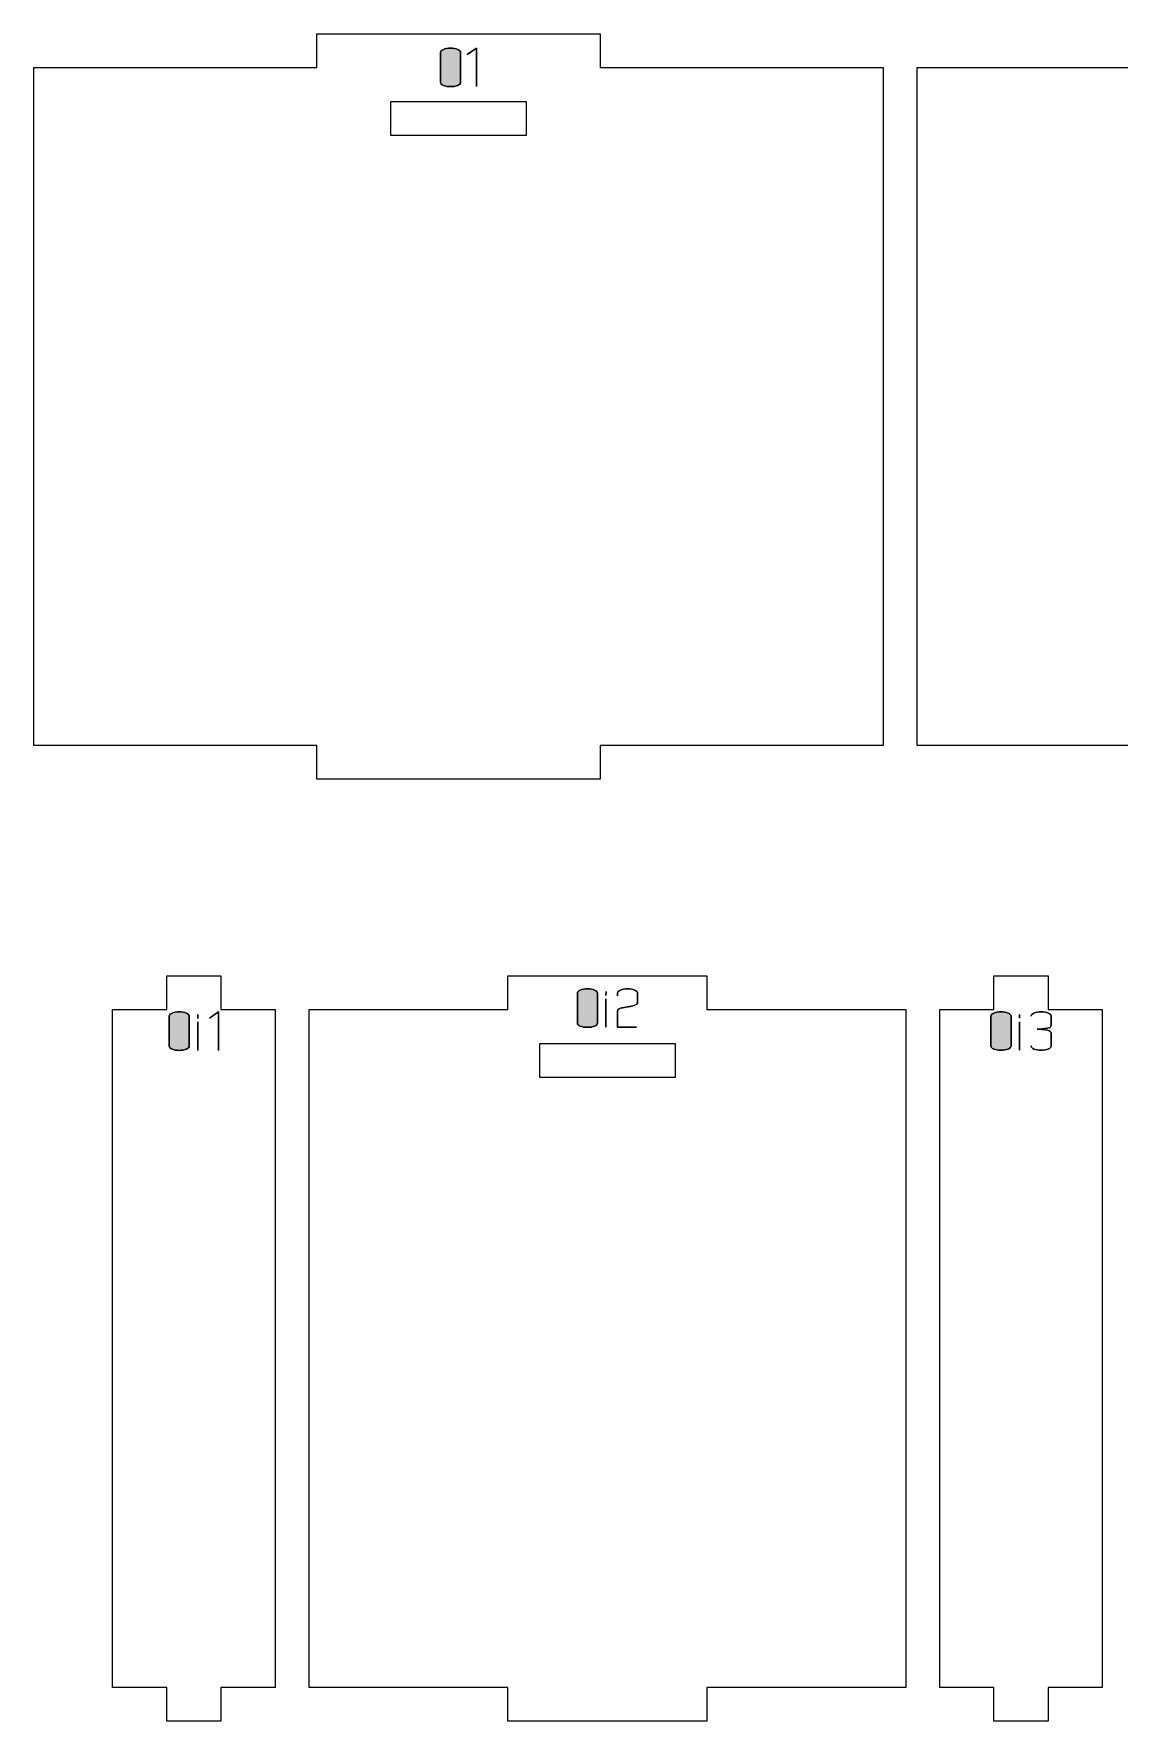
# Model space of a CAD drawing. Header units: centimetres. Extents: x -191 to 212, y -234 to 239.
# Drawn here: x -188.13 to -178.52, y 60.79 to 75.73 of the extents above; entities that cross this region are included whole.
import ezdxf

# ---------------------------------------------------------------- set-up
doc = ezdxf.new("R2010")
doc.units = ezdxf.units.CM
doc.header["$MEASUREMENT"] = 0
doc.layers.add('Capa 1', color=7, linetype='Continuous')

msp = doc.modelspace()

# ---------------------------------------------------------------- hatches: boundary and pattern name
at = {"layer": 'Capa 1', "true_color": 0x3e4095}
h = msp.add_hatch(color=175, dxfattribs=at)
edge = h.paths.add_edge_path()
edge.add_spline(control_points=[(-184.53245, 75.30062), (-184.53245, 75.29008), (-184.52397, 75.28111), (-184.50701, 75.2737), (-184.49006, 75.26629), (-184.4689, 75.26259), (-184.44355, 75.26259), (-184.4182, 75.26259), (-184.39704, 75.26629), (-184.38008, 75.2737), (-184.36313, 75.28111), (-184.35465, 75.29008), (-184.35465, 75.30062), (-184.35465, 75.30062), (-184.35465, 75.56534), (-184.35465, 75.56534), (-184.35465, 75.57588), (-184.36313, 75.58485), (-184.38008, 75.59226), (-184.39704, 75.59967), (-184.4182, 75.60337), (-184.44355, 75.60337), (-184.4689, 75.60337), (-184.49006, 75.59967), (-184.50701, 75.59226), (-184.52397, 75.58485), (-184.53245, 75.57588), (-184.53245, 75.56534), (-184.53245, 75.56534), (-184.53245, 75.30062), (-184.53245, 75.30062)], knot_values=[0, 0, 0, 0, 0.1, 0.1, 0.1, 0.2, 0.2, 0.2, 0.3, 0.3, 0.3, 0.4, 0.4, 0.4, 0.5, 0.5, 0.5, 0.6, 0.6, 0.6, 0.7, 0.7, 0.7, 0.8, 0.8, 0.8, 0.9, 0.9, 0.9, 1, 1, 1, 1], degree=3, periodic=1)
h = msp.add_hatch(color=175, dxfattribs=at)
edge = h.paths.add_edge_path()
edge.add_spline(control_points=[(-184.35465, 75.30062), (-184.35465, 75.29008), (-184.36313, 75.28111), (-184.38008, 75.2737), (-184.39704, 75.26629), (-184.4182, 75.26259), (-184.44355, 75.26259), (-184.4689, 75.26259), (-184.49006, 75.26629), (-184.50701, 75.2737), (-184.52397, 75.28111), (-184.53245, 75.29008), (-184.53245, 75.30062), (-184.53245, 75.30062), (-184.53245, 75.56534), (-184.53245, 75.56534), (-184.53245, 75.57588), (-184.52397, 75.58485), (-184.50701, 75.59226), (-184.49006, 75.59967), (-184.4689, 75.60337), (-184.44355, 75.60337), (-184.4182, 75.60337), (-184.39704, 75.59967), (-184.38008, 75.59226), (-184.36313, 75.58485), (-184.35465, 75.57588), (-184.35465, 75.56534), (-184.35465, 75.56534), (-184.35465, 75.30062), (-184.35465, 75.30062)], knot_values=[0, 0, 0, 0, 0.1, 0.1, 0.1, 0.2, 0.2, 0.2, 0.3, 0.3, 0.3, 0.4, 0.4, 0.4, 0.5, 0.5, 0.5, 0.6, 0.6, 0.6, 0.7, 0.7, 0.7, 0.8, 0.8, 0.8, 0.9, 0.9, 0.9, 1, 1, 1, 1], degree=3, periodic=1)
h = msp.add_hatch(color=175, dxfattribs=at)
edge = h.paths.add_edge_path()
edge.add_spline(control_points=[(-184.21339, 75.60387), (-184.21339, 75.60387), (-184.29538, 75.54707), (-184.29538, 75.54707), (-184.29538, 75.54707), (-184.21339, 75.60387), (-184.21339, 75.60387), (-184.21339, 75.60387), (-184.21339, 75.26259), (-184.21339, 75.26259), (-184.21339, 75.26259), (-184.21339, 75.60387), (-184.21339, 75.60387)], knot_values=[0, 0, 0, 0, 0.25, 0.25, 0.25, 0.5, 0.5, 0.5, 0.75, 0.75, 0.75, 1, 1, 1, 1], degree=3, periodic=1)
h = msp.add_hatch(color=175, dxfattribs=at)
edge = h.paths.add_edge_path()
edge.add_spline(control_points=[(-183.3211, 66.97348), (-183.3211, 66.96294), (-183.31262, 66.95397), (-183.29566, 66.94656), (-183.27871, 66.93915), (-183.25755, 66.93545), (-183.2322, 66.93545), (-183.20685, 66.93545), (-183.18569, 66.93915), (-183.16873, 66.94656), (-183.15178, 66.95397), (-183.1433, 66.96294), (-183.1433, 66.97348), (-183.1433, 66.97348), (-183.1433, 67.2382), (-183.1433, 67.2382), (-183.1433, 67.24874), (-183.15178, 67.25771), (-183.16873, 67.26512), (-183.18569, 67.27253), (-183.20685, 67.27623), (-183.2322, 67.27623), (-183.25755, 67.27623), (-183.27871, 67.27253), (-183.29566, 67.26512), (-183.31262, 67.25771), (-183.3211, 67.24874), (-183.3211, 67.2382), (-183.3211, 67.2382), (-183.3211, 66.97348), (-183.3211, 66.97348)], knot_values=[0, 0, 0, 0, 0.1, 0.1, 0.1, 0.2, 0.2, 0.2, 0.3, 0.3, 0.3, 0.4, 0.4, 0.4, 0.5, 0.5, 0.5, 0.6, 0.6, 0.6, 0.7, 0.7, 0.7, 0.8, 0.8, 0.8, 0.9, 0.9, 0.9, 1, 1, 1, 1], degree=3, periodic=1)
h = msp.add_hatch(color=175, dxfattribs=at)
edge = h.paths.add_edge_path()
edge.add_spline(control_points=[(-183.1433, 66.97348), (-183.1433, 66.96294), (-183.15178, 66.95397), (-183.16873, 66.94656), (-183.18569, 66.93915), (-183.20685, 66.93545), (-183.2322, 66.93545), (-183.25755, 66.93545), (-183.27871, 66.93915), (-183.29566, 66.94656), (-183.31262, 66.95397), (-183.3211, 66.96294), (-183.3211, 66.97348), (-183.3211, 66.97348), (-183.3211, 67.2382), (-183.3211, 67.2382), (-183.3211, 67.24874), (-183.31262, 67.25771), (-183.29566, 67.26512), (-183.27871, 67.27253), (-183.25755, 67.27623), (-183.2322, 67.27623), (-183.20685, 67.27623), (-183.18569, 67.27253), (-183.16873, 67.26512), (-183.15178, 67.25771), (-183.1433, 67.24874), (-183.1433, 67.2382), (-183.1433, 67.2382), (-183.1433, 66.97348), (-183.1433, 66.97348)], knot_values=[0, 0, 0, 0, 0.1, 0.1, 0.1, 0.2, 0.2, 0.2, 0.3, 0.3, 0.3, 0.4, 0.4, 0.4, 0.5, 0.5, 0.5, 0.6, 0.6, 0.6, 0.7, 0.7, 0.7, 0.8, 0.8, 0.8, 0.9, 0.9, 0.9, 1, 1, 1, 1], degree=3, periodic=1)
h = msp.add_hatch(color=175, dxfattribs=at)
edge = h.paths.add_edge_path()
edge.add_spline(control_points=[(-183.06773, 67.21845), (-183.06773, 67.21845), (-183.06724, 67.25352), (-183.06724, 67.25352), (-183.06724, 67.25352), (-183.06773, 67.21845), (-183.06773, 67.21845)], knot_values=[0, 0, 0, 0, 0.5, 0.5, 0.5, 1, 1, 1, 1], degree=3, periodic=1)
h = msp.add_hatch(color=175, dxfattribs=at)
edge = h.paths.add_edge_path()
edge.add_spline(control_points=[(-182.96599, 66.93545), (-182.96599, 66.93545), (-182.96599, 67.07818), (-182.96599, 67.07818), (-182.96501, 67.09103), (-182.95332, 67.1009), (-182.93093, 67.10782), (-182.92171, 67.10848), (-182.9129, 67.10955), (-182.9045, 67.11103), (-182.89611, 67.11251), (-182.88763, 67.11407), (-182.87907, 67.11572), (-182.86326, 67.11835), (-182.85116, 67.12049), (-182.84277, 67.12214), (-182.83437, 67.12379), (-182.82622, 67.12593), (-182.81832, 67.12856), (-182.79791, 67.13613), (-182.7877, 67.14585), (-182.7877, 67.1577), (-182.7877, 67.1577), (-182.7877, 67.2382), (-182.7877, 67.2382), (-182.7877, 67.24874), (-182.79618, 67.25771), (-182.81313, 67.26512), (-182.83009, 67.27253), (-182.85125, 67.27623), (-182.8766, 67.27623), (-182.90195, 67.27623), (-182.92311, 67.27253), (-182.94006, 67.26512), (-182.95702, 67.25771), (-182.9655, 67.24874), (-182.9655, 67.2382), (-182.9655, 67.2382), (-182.9655, 67.214), (-182.9655, 67.214), (-182.9655, 67.214), (-182.9655, 67.2382), (-182.9655, 67.2382), (-182.9655, 67.24874), (-182.95702, 67.25771), (-182.94006, 67.26512), (-182.92311, 67.27253), (-182.90195, 67.27623), (-182.8766, 67.27623), (-182.85125, 67.27623), (-182.83009, 67.27253), (-182.81313, 67.26512), (-182.79618, 67.25771), (-182.7877, 67.24874), (-182.7877, 67.2382), (-182.7877, 67.2382), (-182.7877, 67.1577), (-182.7877, 67.1577), (-182.7877, 67.14585), (-182.79791, 67.13613), (-182.81832, 67.12856), (-182.82622, 67.12593), (-182.83437, 67.12379), (-182.84277, 67.12214), (-182.85116, 67.12049), (-182.86326, 67.11835), (-182.87907, 67.11572), (-182.88763, 67.11407), (-182.89611, 67.11251), (-182.9045, 67.11103), (-182.9129, 67.10955), (-182.92171, 67.10848), (-182.93093, 67.10782), (-182.95332, 67.1009), (-182.96501, 67.09103), (-182.96599, 67.07818), (-182.96599, 67.07818), (-182.96599, 66.93545), (-182.96599, 66.93545), (-182.96599, 66.93545), (-182.79708, 66.93545), (-182.79708, 66.93545), (-182.79708, 66.93545), (-182.96599, 66.93545), (-182.96599, 66.93545)], knot_values=[0, 0, 0, 0, 0.03571429, 0.03571429, 0.03571429, 0.07142857, 0.07142857, 0.07142857, 0.10714286, 0.10714286, 0.10714286, 0.14285714, 0.14285714, 0.14285714, 0.17857143, 0.17857143, 0.17857143, 0.21428571, 0.21428571, 0.21428571, 0.25, 0.25, 0.25, 0.28571429, 0.28571429, 0.28571429, 0.32142857, 0.32142857, 0.32142857, 0.35714286, 0.35714286, 0.35714286, 0.39285714, 0.39285714, 0.39285714, 0.42857143, 0.42857143, 0.42857143, 0.46428571, 0.46428571, 0.46428571, 0.5, 0.5, 0.5, 0.53571429, 0.53571429, 0.53571429, 0.57142857, 0.57142857, 0.57142857, 0.60714286, 0.60714286, 0.60714286, 0.64285714, 0.64285714, 0.64285714, 0.67857143, 0.67857143, 0.67857143, 0.71428571, 0.71428571, 0.71428571, 0.75, 0.75, 0.75, 0.78571429, 0.78571429, 0.78571429, 0.82142857, 0.82142857, 0.82142857, 0.85714286, 0.85714286, 0.85714286, 0.89285714, 0.89285714, 0.89285714, 0.92857143, 0.92857143, 0.92857143, 0.96428571, 0.96428571, 0.96428571, 1, 1, 1, 1], degree=3, periodic=1)
h = msp.add_hatch(color=175, dxfattribs=at)
edge = h.paths.add_edge_path()
edge.add_spline(control_points=[(-186.49657, 67.07303), (-186.49657, 67.07303), (-186.57856, 67.01623), (-186.57856, 67.01623), (-186.57856, 67.01623), (-186.49657, 67.07303), (-186.49657, 67.07303), (-186.49657, 67.07303), (-186.49657, 66.73175), (-186.49657, 66.73175), (-186.49657, 66.73175), (-186.49657, 67.07303), (-186.49657, 67.07303)], knot_values=[0, 0, 0, 0, 0.25, 0.25, 0.25, 0.5, 0.5, 0.5, 0.75, 0.75, 0.75, 1, 1, 1, 1], degree=3, periodic=1)
h = msp.add_hatch(color=175, dxfattribs=at)
edge = h.paths.add_edge_path()
edge.add_spline(control_points=[(-183.06773, 66.93545), (-183.06773, 66.93545), (-183.06773, 67.18733), (-183.06773, 67.18733), (-183.06773, 67.18733), (-183.06773, 66.93545), (-183.06773, 66.93545)], knot_values=[0, 0, 0, 0, 0.5, 0.5, 0.5, 1, 1, 1, 1], degree=3, periodic=1)
h = msp.add_hatch(color=175, dxfattribs=at)
edge = h.paths.add_edge_path()
edge.add_spline(control_points=[(-179.66015, 66.77028), (-179.66015, 66.75974), (-179.65167, 66.75077), (-179.63471, 66.74336), (-179.61776, 66.73595), (-179.5966, 66.73225), (-179.57125, 66.73225), (-179.5459, 66.73225), (-179.52474, 66.73595), (-179.50778, 66.74336), (-179.49083, 66.75077), (-179.48235, 66.75974), (-179.48235, 66.77028), (-179.48235, 66.77028), (-179.48235, 67.035), (-179.48235, 67.035), (-179.48235, 67.04554), (-179.49083, 67.05451), (-179.50778, 67.06192), (-179.52474, 67.06933), (-179.5459, 67.07303), (-179.57125, 67.07303), (-179.5966, 67.07303), (-179.61776, 67.06933), (-179.63471, 67.06192), (-179.65167, 67.05451), (-179.66015, 67.04554), (-179.66015, 67.035), (-179.66015, 67.035), (-179.66015, 66.77028), (-179.66015, 66.77028)], knot_values=[0, 0, 0, 0, 0.1, 0.1, 0.1, 0.2, 0.2, 0.2, 0.3, 0.3, 0.3, 0.4, 0.4, 0.4, 0.5, 0.5, 0.5, 0.6, 0.6, 0.6, 0.7, 0.7, 0.7, 0.8, 0.8, 0.8, 0.9, 0.9, 0.9, 1, 1, 1, 1], degree=3, periodic=1)
h = msp.add_hatch(color=175, dxfattribs=at)
edge = h.paths.add_edge_path()
edge.add_spline(control_points=[(-179.48235, 66.77028), (-179.48235, 66.75974), (-179.49083, 66.75077), (-179.50778, 66.74336), (-179.52474, 66.73595), (-179.5459, 66.73225), (-179.57125, 66.73225), (-179.5966, 66.73225), (-179.61776, 66.73595), (-179.63471, 66.74336), (-179.65167, 66.75077), (-179.66015, 66.75974), (-179.66015, 66.77028), (-179.66015, 66.77028), (-179.66015, 67.035), (-179.66015, 67.035), (-179.66015, 67.04554), (-179.65167, 67.05451), (-179.63471, 67.06192), (-179.61776, 67.06933), (-179.5966, 67.07303), (-179.57125, 67.07303), (-179.5459, 67.07303), (-179.52474, 67.06933), (-179.50778, 67.06192), (-179.49083, 67.05451), (-179.48235, 67.04554), (-179.48235, 67.035), (-179.48235, 67.035), (-179.48235, 66.77028), (-179.48235, 66.77028)], knot_values=[0, 0, 0, 0, 0.1, 0.1, 0.1, 0.2, 0.2, 0.2, 0.3, 0.3, 0.3, 0.4, 0.4, 0.4, 0.5, 0.5, 0.5, 0.6, 0.6, 0.6, 0.7, 0.7, 0.7, 0.8, 0.8, 0.8, 0.9, 0.9, 0.9, 1, 1, 1, 1], degree=3, periodic=1)
h = msp.add_hatch(color=175, dxfattribs=at)
edge = h.paths.add_edge_path()
edge.add_spline(control_points=[(-179.21565, 66.73225), (-179.241, 66.73225), (-179.26216, 66.73595), (-179.27911, 66.74336), (-179.29607, 66.75077), (-179.30455, 66.75974), (-179.30455, 66.77028), (-179.30455, 66.75974), (-179.29607, 66.75077), (-179.27911, 66.74336), (-179.26216, 66.73595), (-179.241, 66.73225), (-179.21565, 66.73225), (-179.1903, 66.73225), (-179.16914, 66.73595), (-179.15218, 66.74336), (-179.13523, 66.75077), (-179.12675, 66.75974), (-179.12675, 66.77028), (-179.12675, 66.77028), (-179.12675, 66.8814), (-179.12675, 66.8814), (-179.12675, 66.89029), (-179.13284, 66.89803), (-179.14502, 66.90462), (-179.15721, 66.9112), (-179.19293, 66.91565), (-179.2522, 66.91795), (-179.19326, 66.92157), (-179.15786, 66.92585), (-179.14601, 66.93079), (-179.13416, 66.93573), (-179.12774, 66.9438), (-179.12675, 66.95499), (-179.12675, 66.95499), (-179.12675, 67.035), (-179.12675, 67.035), (-179.12675, 67.04554), (-179.13523, 67.05451), (-179.15218, 67.06192), (-179.16914, 67.06933), (-179.1903, 67.07303), (-179.21565, 67.07303), (-179.241, 67.07303), (-179.26216, 67.06933), (-179.27911, 67.06192), (-179.29607, 67.05451), (-179.30455, 67.04554), (-179.30455, 67.035), (-179.30455, 67.04554), (-179.29607, 67.05451), (-179.27911, 67.06192), (-179.26216, 67.06933), (-179.241, 67.07303), (-179.21565, 67.07303), (-179.1903, 67.07303), (-179.16914, 67.06933), (-179.15218, 67.06192), (-179.13523, 67.05451), (-179.12675, 67.04554), (-179.12675, 67.035), (-179.12675, 67.035), (-179.12675, 66.95499), (-179.12675, 66.95499), (-179.12774, 66.9438), (-179.13416, 66.93573), (-179.14601, 66.93079), (-179.15786, 66.92585), (-179.19326, 66.92157), (-179.2522, 66.91795), (-179.19293, 66.91565), (-179.15721, 66.9112), (-179.14502, 66.90462), (-179.13284, 66.89803), (-179.12675, 66.89029), (-179.12675, 66.8814), (-179.12675, 66.8814), (-179.12675, 66.77028), (-179.12675, 66.77028), (-179.12675, 66.75974), (-179.13523, 66.75077), (-179.15218, 66.74336), (-179.16914, 66.73595), (-179.1903, 66.73225), (-179.21565, 66.73225)], knot_values=[0, 0, 0, 0, 0.03571429, 0.03571429, 0.03571429, 0.07142857, 0.07142857, 0.07142857, 0.10714286, 0.10714286, 0.10714286, 0.14285714, 0.14285714, 0.14285714, 0.17857143, 0.17857143, 0.17857143, 0.21428571, 0.21428571, 0.21428571, 0.25, 0.25, 0.25, 0.28571429, 0.28571429, 0.28571429, 0.32142857, 0.32142857, 0.32142857, 0.35714286, 0.35714286, 0.35714286, 0.39285714, 0.39285714, 0.39285714, 0.42857143, 0.42857143, 0.42857143, 0.46428571, 0.46428571, 0.46428571, 0.5, 0.5, 0.5, 0.53571429, 0.53571429, 0.53571429, 0.57142857, 0.57142857, 0.57142857, 0.60714286, 0.60714286, 0.60714286, 0.64285714, 0.64285714, 0.64285714, 0.67857143, 0.67857143, 0.67857143, 0.71428571, 0.71428571, 0.71428571, 0.75, 0.75, 0.75, 0.78571429, 0.78571429, 0.78571429, 0.82142857, 0.82142857, 0.82142857, 0.85714286, 0.85714286, 0.85714286, 0.89285714, 0.89285714, 0.89285714, 0.92857143, 0.92857143, 0.92857143, 0.96428571, 0.96428571, 0.96428571, 1, 1, 1, 1], degree=3, periodic=1)
h = msp.add_hatch(color=175, dxfattribs=at)
edge = h.paths.add_edge_path()
edge.add_spline(control_points=[(-186.93416, 66.76978), (-186.93416, 66.75924), (-186.92568, 66.75027), (-186.90872, 66.74286), (-186.89177, 66.73545), (-186.87061, 66.73175), (-186.84526, 66.73175), (-186.81991, 66.73175), (-186.79875, 66.73545), (-186.78179, 66.74286), (-186.76484, 66.75027), (-186.75636, 66.75924), (-186.75636, 66.76978), (-186.75636, 66.76978), (-186.75636, 67.0345), (-186.75636, 67.0345), (-186.75636, 67.04504), (-186.76484, 67.05401), (-186.78179, 67.06142), (-186.79875, 67.06883), (-186.81991, 67.07253), (-186.84526, 67.07253), (-186.87061, 67.07253), (-186.89177, 67.06883), (-186.90872, 67.06142), (-186.92568, 67.05401), (-186.93416, 67.04504), (-186.93416, 67.0345), (-186.93416, 67.0345), (-186.93416, 66.76978), (-186.93416, 66.76978)], knot_values=[0, 0, 0, 0, 0.1, 0.1, 0.1, 0.2, 0.2, 0.2, 0.3, 0.3, 0.3, 0.4, 0.4, 0.4, 0.5, 0.5, 0.5, 0.6, 0.6, 0.6, 0.7, 0.7, 0.7, 0.8, 0.8, 0.8, 0.9, 0.9, 0.9, 1, 1, 1, 1], degree=3, periodic=1)
h = msp.add_hatch(color=175, dxfattribs=at)
edge = h.paths.add_edge_path()
edge.add_spline(control_points=[(-186.75636, 66.76978), (-186.75636, 66.75924), (-186.76484, 66.75027), (-186.78179, 66.74286), (-186.79875, 66.73545), (-186.81991, 66.73175), (-186.84526, 66.73175), (-186.87061, 66.73175), (-186.89177, 66.73545), (-186.90872, 66.74286), (-186.92568, 66.75027), (-186.93416, 66.75924), (-186.93416, 66.76978), (-186.93416, 66.76978), (-186.93416, 67.0345), (-186.93416, 67.0345), (-186.93416, 67.04504), (-186.92568, 67.05401), (-186.90872, 67.06142), (-186.89177, 67.06883), (-186.87061, 67.07253), (-186.84526, 67.07253), (-186.81991, 67.07253), (-186.79875, 67.06883), (-186.78179, 67.06142), (-186.76484, 67.05401), (-186.75636, 67.04504), (-186.75636, 67.0345), (-186.75636, 67.0345), (-186.75636, 66.76978), (-186.75636, 66.76978)], knot_values=[0, 0, 0, 0, 0.1, 0.1, 0.1, 0.2, 0.2, 0.2, 0.3, 0.3, 0.3, 0.4, 0.4, 0.4, 0.5, 0.5, 0.5, 0.6, 0.6, 0.6, 0.7, 0.7, 0.7, 0.8, 0.8, 0.8, 0.9, 0.9, 0.9, 1, 1, 1, 1], degree=3, periodic=1)
h = msp.add_hatch(color=175, dxfattribs=at)
edge = h.paths.add_edge_path()
edge.add_spline(control_points=[(-186.68079, 67.01475), (-186.68079, 67.01475), (-186.6803, 67.04982), (-186.6803, 67.04982), (-186.6803, 67.04982), (-186.68079, 67.01475), (-186.68079, 67.01475)], knot_values=[0, 0, 0, 0, 0.5, 0.5, 0.5, 1, 1, 1, 1], degree=3, periodic=1)
h = msp.add_hatch(color=175, dxfattribs=at)
edge = h.paths.add_edge_path()
edge.add_spline(control_points=[(-186.68079, 66.73175), (-186.68079, 66.73175), (-186.68079, 66.98363), (-186.68079, 66.98363), (-186.68079, 66.98363), (-186.68079, 66.73175), (-186.68079, 66.73175)], knot_values=[0, 0, 0, 0, 0.5, 0.5, 0.5, 1, 1, 1, 1], degree=3, periodic=1)
h = msp.add_hatch(color=175, dxfattribs=at)
edge = h.paths.add_edge_path()
edge.add_spline(control_points=[(-179.40678, 67.01525), (-179.40678, 67.01525), (-179.40629, 67.05032), (-179.40629, 67.05032), (-179.40629, 67.05032), (-179.40678, 67.01525), (-179.40678, 67.01525)], knot_values=[0, 0, 0, 0, 0.5, 0.5, 0.5, 1, 1, 1, 1], degree=3, periodic=1)
h = msp.add_hatch(color=175, dxfattribs=at)
edge = h.paths.add_edge_path()
edge.add_spline(control_points=[(-179.40678, 66.73225), (-179.40678, 66.73225), (-179.40678, 66.98413), (-179.40678, 66.98413), (-179.40678, 66.98413), (-179.40678, 66.73225), (-179.40678, 66.73225)], knot_values=[0, 0, 0, 0, 0.5, 0.5, 0.5, 1, 1, 1, 1], degree=3, periodic=1)

# ---------------------------------------------------------------- linework, layer by layer
at = {"layer": 'Capa 1', "color": 1, "lineweight": 9}
for points, knots in [([(-188.13293, 75.43087), (-188.13293, 75.43087), (-188.13293, 69.43087), (-188.13293, 69.43087), (-188.13293, 69.43087), (-185.62626, 69.43087), (-185.62626, 69.43087), (-185.62626, 69.43087), (-185.62626, 69.13087), (-185.62626, 69.13087), (-185.62626, 69.13087), (-183.11958, 69.13087), (-183.11958, 69.13087), (-183.11958, 69.13087), (-183.11958, 69.43087), (-183.11958, 69.43087), (-183.11958, 69.43087), (-180.61291, 69.43087), (-180.61291, 69.43087), (-180.61291, 69.43087), (-180.61291, 75.43087), (-180.61291, 75.43087), (-180.61291, 75.43087), (-183.11958, 75.43087), (-183.11958, 75.43087), (-183.11958, 75.43087), (-183.11958, 75.73087), (-183.11958, 75.73087), (-183.11958, 75.73087), (-185.62626, 75.73087), (-185.62626, 75.73087), (-185.62626, 75.73087), (-185.62626, 75.43087), (-185.62626, 75.43087), (-185.62626, 75.43087), (-188.13293, 75.43087), (-188.13293, 75.43087)], [0, 0, 0, 0, 0.08333333, 0.08333333, 0.08333333, 0.16666667, 0.16666667, 0.16666667, 0.25, 0.25, 0.25, 0.33333333, 0.33333333, 0.33333333, 0.41666667, 0.41666667, 0.41666667, 0.5, 0.5, 0.5, 0.58333333, 0.58333333, 0.58333333, 0.66666667, 0.66666667, 0.66666667, 0.75, 0.75, 0.75, 0.83333333, 0.83333333, 0.83333333, 0.91666667, 0.91666667, 0.91666667, 1, 1, 1, 1]), ([(-180.31291, 75.43087), (-180.31291, 75.43087), (-180.31291, 69.43087), (-180.31291, 69.43087), (-180.31291, 69.43087), (-176.23862, 69.43087), (-176.23862, 69.43087), (-176.23862, 69.43087), (-176.23862, 69.13087), (-176.23862, 69.13087), (-176.23862, 69.13087), (-172.16433, 69.13087), (-172.16433, 69.13087), (-172.16433, 69.13087), (-172.16433, 69.43087), (-172.16433, 69.43087), (-172.16433, 69.43087), (-168.09004, 69.43087), (-168.09004, 69.43087), (-168.09004, 69.43087), (-168.09004, 75.43087), (-168.09004, 75.43087), (-168.09004, 75.43087), (-172.16433, 75.43087), (-172.16433, 75.43087), (-172.16433, 75.43087), (-172.16433, 75.73087), (-172.16433, 75.73087), (-172.16433, 75.73087), (-176.23862, 75.73087), (-176.23862, 75.73087), (-176.23862, 75.73087), (-176.23862, 75.43087), (-176.23862, 75.43087), (-176.23862, 75.43087), (-180.31291, 75.43087), (-180.31291, 75.43087)], [0, 0, 0, 0, 0.08333333, 0.08333333, 0.08333333, 0.16666667, 0.16666667, 0.16666667, 0.25, 0.25, 0.25, 0.33333333, 0.33333333, 0.33333333, 0.41666667, 0.41666667, 0.41666667, 0.5, 0.5, 0.5, 0.58333333, 0.58333333, 0.58333333, 0.66666667, 0.66666667, 0.66666667, 0.75, 0.75, 0.75, 0.83333333, 0.83333333, 0.83333333, 0.91666667, 0.91666667, 0.91666667, 1, 1, 1, 1]), ([(-184.97292, 74.83051), (-184.97292, 74.83051), (-183.77292, 74.83051), (-183.77292, 74.83051), (-183.77292, 74.83051), (-183.77292, 75.13051), (-183.77292, 75.13051), (-183.77292, 75.13051), (-184.97292, 75.13051), (-184.97292, 75.13051), (-184.97292, 75.13051), (-184.97292, 74.83051), (-184.97292, 74.83051)], [0, 0, 0, 0, 0.25, 0.25, 0.25, 0.5, 0.5, 0.5, 0.75, 0.75, 0.75, 1, 1, 1, 1]), ([(-187.43447, 67.09265), (-187.43447, 67.09265), (-187.43447, 61.09265), (-187.43447, 61.09265), (-187.43447, 61.09265), (-186.95506, 61.09265), (-186.95506, 61.09265), (-186.95506, 61.09265), (-186.95506, 60.79265), (-186.95506, 60.79265), (-186.95506, 60.79265), (-186.47566, 60.79265), (-186.47566, 60.79265), (-186.47566, 60.79265), (-186.47566, 61.09265), (-186.47566, 61.09265), (-186.47566, 61.09265), (-185.99625, 61.09265), (-185.99625, 61.09265), (-185.99625, 61.09265), (-185.99625, 67.09265), (-185.99625, 67.09265), (-185.99625, 67.09265), (-186.47566, 67.09265), (-186.47566, 67.09265), (-186.47566, 67.09265), (-186.47566, 67.39265), (-186.47566, 67.39265), (-186.47566, 67.39265), (-186.95506, 67.39265), (-186.95506, 67.39265), (-186.95506, 67.39265), (-186.95506, 67.09265), (-186.95506, 67.09265), (-186.95506, 67.09265), (-187.43447, 67.09265), (-187.43447, 67.09265)], [0, 0, 0, 0, 0.08333333, 0.08333333, 0.08333333, 0.16666667, 0.16666667, 0.16666667, 0.25, 0.25, 0.25, 0.33333333, 0.33333333, 0.33333333, 0.41666667, 0.41666667, 0.41666667, 0.5, 0.5, 0.5, 0.58333333, 0.58333333, 0.58333333, 0.66666667, 0.66666667, 0.66666667, 0.75, 0.75, 0.75, 0.83333333, 0.83333333, 0.83333333, 0.91666667, 0.91666667, 0.91666667, 1, 1, 1, 1]), ([(-185.69625, 67.09265), (-185.69625, 67.09265), (-185.69625, 61.09265), (-185.69625, 61.09265), (-185.69625, 61.09265), (-183.93502, 61.09265), (-183.93502, 61.09265), (-183.93502, 61.09265), (-183.93502, 60.79265), (-183.93502, 60.79265), (-183.93502, 60.79265), (-182.17379, 60.79265), (-182.17379, 60.79265), (-182.17379, 60.79265), (-182.17379, 61.09265), (-182.17379, 61.09265), (-182.17379, 61.09265), (-180.41256, 61.09265), (-180.41256, 61.09265), (-180.41256, 61.09265), (-180.41256, 67.09265), (-180.41256, 67.09265), (-180.41256, 67.09265), (-182.17379, 67.09265), (-182.17379, 67.09265), (-182.17379, 67.09265), (-182.17379, 67.39265), (-182.17379, 67.39265), (-182.17379, 67.39265), (-183.93502, 67.39265), (-183.93502, 67.39265), (-183.93502, 67.39265), (-183.93502, 67.09265), (-183.93502, 67.09265), (-183.93502, 67.09265), (-185.69625, 67.09265), (-185.69625, 67.09265)], [0, 0, 0, 0, 0.08333333, 0.08333333, 0.08333333, 0.16666667, 0.16666667, 0.16666667, 0.25, 0.25, 0.25, 0.33333333, 0.33333333, 0.33333333, 0.41666667, 0.41666667, 0.41666667, 0.5, 0.5, 0.5, 0.58333333, 0.58333333, 0.58333333, 0.66666667, 0.66666667, 0.66666667, 0.75, 0.75, 0.75, 0.83333333, 0.83333333, 0.83333333, 0.91666667, 0.91666667, 0.91666667, 1, 1, 1, 1]), ([(-180.11256, 67.09265), (-180.11256, 67.09265), (-180.11256, 61.09265), (-180.11256, 61.09265), (-180.11256, 61.09265), (-179.63315, 61.09265), (-179.63315, 61.09265), (-179.63315, 61.09265), (-179.63315, 60.79265), (-179.63315, 60.79265), (-179.63315, 60.79265), (-179.15375, 60.79265), (-179.15375, 60.79265), (-179.15375, 60.79265), (-179.15375, 61.09265), (-179.15375, 61.09265), (-179.15375, 61.09265), (-178.67434, 61.09265), (-178.67434, 61.09265), (-178.67434, 61.09265), (-178.67434, 67.09265), (-178.67434, 67.09265), (-178.67434, 67.09265), (-179.15375, 67.09265), (-179.15375, 67.09265), (-179.15375, 67.09265), (-179.15375, 67.39265), (-179.15375, 67.39265), (-179.15375, 67.39265), (-179.63315, 67.39265), (-179.63315, 67.39265), (-179.63315, 67.39265), (-179.63315, 67.09265), (-179.63315, 67.09265), (-179.63315, 67.09265), (-180.11256, 67.09265), (-180.11256, 67.09265)], [0, 0, 0, 0, 0.08333333, 0.08333333, 0.08333333, 0.16666667, 0.16666667, 0.16666667, 0.25, 0.25, 0.25, 0.33333333, 0.33333333, 0.33333333, 0.41666667, 0.41666667, 0.41666667, 0.5, 0.5, 0.5, 0.58333333, 0.58333333, 0.58333333, 0.66666667, 0.66666667, 0.66666667, 0.75, 0.75, 0.75, 0.83333333, 0.83333333, 0.83333333, 0.91666667, 0.91666667, 0.91666667, 1, 1, 1, 1]), ([(-183.6544, 66.49251), (-183.6544, 66.49251), (-182.4544, 66.49251), (-182.4544, 66.49251), (-182.4544, 66.49251), (-182.4544, 66.79251), (-182.4544, 66.79251), (-182.4544, 66.79251), (-183.6544, 66.79251), (-183.6544, 66.79251), (-183.6544, 66.79251), (-183.6544, 66.49251), (-183.6544, 66.49251)], [0, 0, 0, 0, 0.25, 0.25, 0.25, 0.5, 0.5, 0.5, 0.75, 0.75, 0.75, 1, 1, 1, 1])]:
    msp.add_open_spline(points, degree=3, knots=knots, dxfattribs=at)
at = {"layer": 'Capa 1', "color": 114, "lineweight": 9}
for points, knots in [([(-184.53245, 75.30062), (-184.53245, 75.29008), (-184.52397, 75.28111), (-184.50701, 75.2737), (-184.49006, 75.26629), (-184.4689, 75.26259), (-184.44355, 75.26259), (-184.4182, 75.26259), (-184.39704, 75.26629), (-184.38008, 75.2737), (-184.36313, 75.28111), (-184.35465, 75.29008), (-184.35465, 75.30062), (-184.35465, 75.30062), (-184.35465, 75.56534), (-184.35465, 75.56534), (-184.35465, 75.57588), (-184.36313, 75.58485), (-184.38008, 75.59226), (-184.39704, 75.59967), (-184.4182, 75.60337), (-184.44355, 75.60337), (-184.4689, 75.60337), (-184.49006, 75.59967), (-184.50701, 75.59226), (-184.52397, 75.58485), (-184.53245, 75.57588), (-184.53245, 75.56534), (-184.53245, 75.56534), (-184.53245, 75.30062), (-184.53245, 75.30062)], [0, 0, 0, 0, 0.1, 0.1, 0.1, 0.2, 0.2, 0.2, 0.3, 0.3, 0.3, 0.4, 0.4, 0.4, 0.5, 0.5, 0.5, 0.6, 0.6, 0.6, 0.7, 0.7, 0.7, 0.8, 0.8, 0.8, 0.9, 0.9, 0.9, 1, 1, 1, 1]), ([(-184.35465, 75.30062), (-184.35465, 75.29008), (-184.36313, 75.28111), (-184.38008, 75.2737), (-184.39704, 75.26629), (-184.4182, 75.26259), (-184.44355, 75.26259), (-184.4689, 75.26259), (-184.49006, 75.26629), (-184.50701, 75.2737), (-184.52397, 75.28111), (-184.53245, 75.29008), (-184.53245, 75.30062), (-184.53245, 75.30062), (-184.53245, 75.56534), (-184.53245, 75.56534), (-184.53245, 75.57588), (-184.52397, 75.58485), (-184.50701, 75.59226), (-184.49006, 75.59967), (-184.4689, 75.60337), (-184.44355, 75.60337), (-184.4182, 75.60337), (-184.39704, 75.59967), (-184.38008, 75.59226), (-184.36313, 75.58485), (-184.35465, 75.57588), (-184.35465, 75.56534), (-184.35465, 75.56534), (-184.35465, 75.30062), (-184.35465, 75.30062)], [0, 0, 0, 0, 0.1, 0.1, 0.1, 0.2, 0.2, 0.2, 0.3, 0.3, 0.3, 0.4, 0.4, 0.4, 0.5, 0.5, 0.5, 0.6, 0.6, 0.6, 0.7, 0.7, 0.7, 0.8, 0.8, 0.8, 0.9, 0.9, 0.9, 1, 1, 1, 1]), ([(-184.21339, 75.60387), (-184.21339, 75.60387), (-184.29538, 75.54707), (-184.29538, 75.54707), (-184.29538, 75.54707), (-184.21339, 75.60387), (-184.21339, 75.60387), (-184.21339, 75.60387), (-184.21339, 75.26259), (-184.21339, 75.26259), (-184.21339, 75.26259), (-184.21339, 75.60387), (-184.21339, 75.60387)], [0, 0, 0, 0, 0.25, 0.25, 0.25, 0.5, 0.5, 0.5, 0.75, 0.75, 0.75, 1, 1, 1, 1]), ([(-183.3211, 66.97348), (-183.3211, 66.96294), (-183.31262, 66.95397), (-183.29566, 66.94656), (-183.27871, 66.93915), (-183.25755, 66.93545), (-183.2322, 66.93545), (-183.20685, 66.93545), (-183.18569, 66.93915), (-183.16873, 66.94656), (-183.15178, 66.95397), (-183.1433, 66.96294), (-183.1433, 66.97348), (-183.1433, 66.97348), (-183.1433, 67.2382), (-183.1433, 67.2382), (-183.1433, 67.24874), (-183.15178, 67.25771), (-183.16873, 67.26512), (-183.18569, 67.27253), (-183.20685, 67.27623), (-183.2322, 67.27623), (-183.25755, 67.27623), (-183.27871, 67.27253), (-183.29566, 67.26512), (-183.31262, 67.25771), (-183.3211, 67.24874), (-183.3211, 67.2382), (-183.3211, 67.2382), (-183.3211, 66.97348), (-183.3211, 66.97348)], [0, 0, 0, 0, 0.1, 0.1, 0.1, 0.2, 0.2, 0.2, 0.3, 0.3, 0.3, 0.4, 0.4, 0.4, 0.5, 0.5, 0.5, 0.6, 0.6, 0.6, 0.7, 0.7, 0.7, 0.8, 0.8, 0.8, 0.9, 0.9, 0.9, 1, 1, 1, 1]), ([(-183.1433, 66.97348), (-183.1433, 66.96294), (-183.15178, 66.95397), (-183.16873, 66.94656), (-183.18569, 66.93915), (-183.20685, 66.93545), (-183.2322, 66.93545), (-183.25755, 66.93545), (-183.27871, 66.93915), (-183.29566, 66.94656), (-183.31262, 66.95397), (-183.3211, 66.96294), (-183.3211, 66.97348), (-183.3211, 66.97348), (-183.3211, 67.2382), (-183.3211, 67.2382), (-183.3211, 67.24874), (-183.31262, 67.25771), (-183.29566, 67.26512), (-183.27871, 67.27253), (-183.25755, 67.27623), (-183.2322, 67.27623), (-183.20685, 67.27623), (-183.18569, 67.27253), (-183.16873, 67.26512), (-183.15178, 67.25771), (-183.1433, 67.24874), (-183.1433, 67.2382), (-183.1433, 67.2382), (-183.1433, 66.97348), (-183.1433, 66.97348)], [0, 0, 0, 0, 0.1, 0.1, 0.1, 0.2, 0.2, 0.2, 0.3, 0.3, 0.3, 0.4, 0.4, 0.4, 0.5, 0.5, 0.5, 0.6, 0.6, 0.6, 0.7, 0.7, 0.7, 0.8, 0.8, 0.8, 0.9, 0.9, 0.9, 1, 1, 1, 1]), ([(-183.06773, 67.21845), (-183.06773, 67.21845), (-183.06724, 67.25352), (-183.06724, 67.25352), (-183.06724, 67.25352), (-183.06773, 67.21845), (-183.06773, 67.21845)], [0, 0, 0, 0, 0.5, 0.5, 0.5, 1, 1, 1, 1]), ([(-182.96599, 66.93545), (-182.96599, 66.93545), (-182.96599, 67.07818), (-182.96599, 67.07818), (-182.96501, 67.09103), (-182.95332, 67.1009), (-182.93093, 67.10782), (-182.92171, 67.10848), (-182.9129, 67.10955), (-182.9045, 67.11103), (-182.89611, 67.11251), (-182.88763, 67.11407), (-182.87907, 67.11572), (-182.86326, 67.11835), (-182.85116, 67.12049), (-182.84277, 67.12214), (-182.83437, 67.12379), (-182.82622, 67.12593), (-182.81832, 67.12856), (-182.79791, 67.13613), (-182.7877, 67.14585), (-182.7877, 67.1577), (-182.7877, 67.1577), (-182.7877, 67.2382), (-182.7877, 67.2382), (-182.7877, 67.24874), (-182.79618, 67.25771), (-182.81313, 67.26512), (-182.83009, 67.27253), (-182.85125, 67.27623), (-182.8766, 67.27623), (-182.90195, 67.27623), (-182.92311, 67.27253), (-182.94006, 67.26512), (-182.95702, 67.25771), (-182.9655, 67.24874), (-182.9655, 67.2382), (-182.9655, 67.2382), (-182.9655, 67.214), (-182.9655, 67.214), (-182.9655, 67.214), (-182.9655, 67.2382), (-182.9655, 67.2382), (-182.9655, 67.24874), (-182.95702, 67.25771), (-182.94006, 67.26512), (-182.92311, 67.27253), (-182.90195, 67.27623), (-182.8766, 67.27623), (-182.85125, 67.27623), (-182.83009, 67.27253), (-182.81313, 67.26512), (-182.79618, 67.25771), (-182.7877, 67.24874), (-182.7877, 67.2382), (-182.7877, 67.2382), (-182.7877, 67.1577), (-182.7877, 67.1577), (-182.7877, 67.14585), (-182.79791, 67.13613), (-182.81832, 67.12856), (-182.82622, 67.12593), (-182.83437, 67.12379), (-182.84277, 67.12214), (-182.85116, 67.12049), (-182.86326, 67.11835), (-182.87907, 67.11572), (-182.88763, 67.11407), (-182.89611, 67.11251), (-182.9045, 67.11103), (-182.9129, 67.10955), (-182.92171, 67.10848), (-182.93093, 67.10782), (-182.95332, 67.1009), (-182.96501, 67.09103), (-182.96599, 67.07818), (-182.96599, 67.07818), (-182.96599, 66.93545), (-182.96599, 66.93545), (-182.96599, 66.93545), (-182.79708, 66.93545), (-182.79708, 66.93545), (-182.79708, 66.93545), (-182.96599, 66.93545), (-182.96599, 66.93545)], [0, 0, 0, 0, 0.03571429, 0.03571429, 0.03571429, 0.07142857, 0.07142857, 0.07142857, 0.10714286, 0.10714286, 0.10714286, 0.14285714, 0.14285714, 0.14285714, 0.17857143, 0.17857143, 0.17857143, 0.21428571, 0.21428571, 0.21428571, 0.25, 0.25, 0.25, 0.28571429, 0.28571429, 0.28571429, 0.32142857, 0.32142857, 0.32142857, 0.35714286, 0.35714286, 0.35714286, 0.39285714, 0.39285714, 0.39285714, 0.42857143, 0.42857143, 0.42857143, 0.46428571, 0.46428571, 0.46428571, 0.5, 0.5, 0.5, 0.53571429, 0.53571429, 0.53571429, 0.57142857, 0.57142857, 0.57142857, 0.60714286, 0.60714286, 0.60714286, 0.64285714, 0.64285714, 0.64285714, 0.67857143, 0.67857143, 0.67857143, 0.71428571, 0.71428571, 0.71428571, 0.75, 0.75, 0.75, 0.78571429, 0.78571429, 0.78571429, 0.82142857, 0.82142857, 0.82142857, 0.85714286, 0.85714286, 0.85714286, 0.89285714, 0.89285714, 0.89285714, 0.92857143, 0.92857143, 0.92857143, 0.96428571, 0.96428571, 0.96428571, 1, 1, 1, 1]), ([(-186.49657, 67.07303), (-186.49657, 67.07303), (-186.57856, 67.01623), (-186.57856, 67.01623), (-186.57856, 67.01623), (-186.49657, 67.07303), (-186.49657, 67.07303), (-186.49657, 67.07303), (-186.49657, 66.73175), (-186.49657, 66.73175), (-186.49657, 66.73175), (-186.49657, 67.07303), (-186.49657, 67.07303)], [0, 0, 0, 0, 0.25, 0.25, 0.25, 0.5, 0.5, 0.5, 0.75, 0.75, 0.75, 1, 1, 1, 1]), ([(-183.06773, 66.93545), (-183.06773, 66.93545), (-183.06773, 67.18733), (-183.06773, 67.18733), (-183.06773, 67.18733), (-183.06773, 66.93545), (-183.06773, 66.93545)], [0, 0, 0, 0, 0.5, 0.5, 0.5, 1, 1, 1, 1]), ([(-179.66015, 66.77028), (-179.66015, 66.75974), (-179.65167, 66.75077), (-179.63471, 66.74336), (-179.61776, 66.73595), (-179.5966, 66.73225), (-179.57125, 66.73225), (-179.5459, 66.73225), (-179.52474, 66.73595), (-179.50778, 66.74336), (-179.49083, 66.75077), (-179.48235, 66.75974), (-179.48235, 66.77028), (-179.48235, 66.77028), (-179.48235, 67.035), (-179.48235, 67.035), (-179.48235, 67.04554), (-179.49083, 67.05451), (-179.50778, 67.06192), (-179.52474, 67.06933), (-179.5459, 67.07303), (-179.57125, 67.07303), (-179.5966, 67.07303), (-179.61776, 67.06933), (-179.63471, 67.06192), (-179.65167, 67.05451), (-179.66015, 67.04554), (-179.66015, 67.035), (-179.66015, 67.035), (-179.66015, 66.77028), (-179.66015, 66.77028)], [0, 0, 0, 0, 0.1, 0.1, 0.1, 0.2, 0.2, 0.2, 0.3, 0.3, 0.3, 0.4, 0.4, 0.4, 0.5, 0.5, 0.5, 0.6, 0.6, 0.6, 0.7, 0.7, 0.7, 0.8, 0.8, 0.8, 0.9, 0.9, 0.9, 1, 1, 1, 1]), ([(-179.48235, 66.77028), (-179.48235, 66.75974), (-179.49083, 66.75077), (-179.50778, 66.74336), (-179.52474, 66.73595), (-179.5459, 66.73225), (-179.57125, 66.73225), (-179.5966, 66.73225), (-179.61776, 66.73595), (-179.63471, 66.74336), (-179.65167, 66.75077), (-179.66015, 66.75974), (-179.66015, 66.77028), (-179.66015, 66.77028), (-179.66015, 67.035), (-179.66015, 67.035), (-179.66015, 67.04554), (-179.65167, 67.05451), (-179.63471, 67.06192), (-179.61776, 67.06933), (-179.5966, 67.07303), (-179.57125, 67.07303), (-179.5459, 67.07303), (-179.52474, 67.06933), (-179.50778, 67.06192), (-179.49083, 67.05451), (-179.48235, 67.04554), (-179.48235, 67.035), (-179.48235, 67.035), (-179.48235, 66.77028), (-179.48235, 66.77028)], [0, 0, 0, 0, 0.1, 0.1, 0.1, 0.2, 0.2, 0.2, 0.3, 0.3, 0.3, 0.4, 0.4, 0.4, 0.5, 0.5, 0.5, 0.6, 0.6, 0.6, 0.7, 0.7, 0.7, 0.8, 0.8, 0.8, 0.9, 0.9, 0.9, 1, 1, 1, 1]), ([(-179.21565, 66.73225), (-179.241, 66.73225), (-179.26216, 66.73595), (-179.27911, 66.74336), (-179.29607, 66.75077), (-179.30455, 66.75974), (-179.30455, 66.77028), (-179.30455, 66.75974), (-179.29607, 66.75077), (-179.27911, 66.74336), (-179.26216, 66.73595), (-179.241, 66.73225), (-179.21565, 66.73225), (-179.1903, 66.73225), (-179.16914, 66.73595), (-179.15218, 66.74336), (-179.13523, 66.75077), (-179.12675, 66.75974), (-179.12675, 66.77028), (-179.12675, 66.77028), (-179.12675, 66.8814), (-179.12675, 66.8814), (-179.12675, 66.89029), (-179.13284, 66.89803), (-179.14502, 66.90462), (-179.15721, 66.9112), (-179.19293, 66.91565), (-179.2522, 66.91795), (-179.19326, 66.92157), (-179.15786, 66.92585), (-179.14601, 66.93079), (-179.13416, 66.93573), (-179.12774, 66.9438), (-179.12675, 66.95499), (-179.12675, 66.95499), (-179.12675, 67.035), (-179.12675, 67.035), (-179.12675, 67.04554), (-179.13523, 67.05451), (-179.15218, 67.06192), (-179.16914, 67.06933), (-179.1903, 67.07303), (-179.21565, 67.07303), (-179.241, 67.07303), (-179.26216, 67.06933), (-179.27911, 67.06192), (-179.29607, 67.05451), (-179.30455, 67.04554), (-179.30455, 67.035), (-179.30455, 67.04554), (-179.29607, 67.05451), (-179.27911, 67.06192), (-179.26216, 67.06933), (-179.241, 67.07303), (-179.21565, 67.07303), (-179.1903, 67.07303), (-179.16914, 67.06933), (-179.15218, 67.06192), (-179.13523, 67.05451), (-179.12675, 67.04554), (-179.12675, 67.035), (-179.12675, 67.035), (-179.12675, 66.95499), (-179.12675, 66.95499), (-179.12774, 66.9438), (-179.13416, 66.93573), (-179.14601, 66.93079), (-179.15786, 66.92585), (-179.19326, 66.92157), (-179.2522, 66.91795), (-179.19293, 66.91565), (-179.15721, 66.9112), (-179.14502, 66.90462), (-179.13284, 66.89803), (-179.12675, 66.89029), (-179.12675, 66.8814), (-179.12675, 66.8814), (-179.12675, 66.77028), (-179.12675, 66.77028), (-179.12675, 66.75974), (-179.13523, 66.75077), (-179.15218, 66.74336), (-179.16914, 66.73595), (-179.1903, 66.73225), (-179.21565, 66.73225)], [0, 0, 0, 0, 0.03571429, 0.03571429, 0.03571429, 0.07142857, 0.07142857, 0.07142857, 0.10714286, 0.10714286, 0.10714286, 0.14285714, 0.14285714, 0.14285714, 0.17857143, 0.17857143, 0.17857143, 0.21428571, 0.21428571, 0.21428571, 0.25, 0.25, 0.25, 0.28571429, 0.28571429, 0.28571429, 0.32142857, 0.32142857, 0.32142857, 0.35714286, 0.35714286, 0.35714286, 0.39285714, 0.39285714, 0.39285714, 0.42857143, 0.42857143, 0.42857143, 0.46428571, 0.46428571, 0.46428571, 0.5, 0.5, 0.5, 0.53571429, 0.53571429, 0.53571429, 0.57142857, 0.57142857, 0.57142857, 0.60714286, 0.60714286, 0.60714286, 0.64285714, 0.64285714, 0.64285714, 0.67857143, 0.67857143, 0.67857143, 0.71428571, 0.71428571, 0.71428571, 0.75, 0.75, 0.75, 0.78571429, 0.78571429, 0.78571429, 0.82142857, 0.82142857, 0.82142857, 0.85714286, 0.85714286, 0.85714286, 0.89285714, 0.89285714, 0.89285714, 0.92857143, 0.92857143, 0.92857143, 0.96428571, 0.96428571, 0.96428571, 1, 1, 1, 1]), ([(-186.93416, 66.76978), (-186.93416, 66.75924), (-186.92568, 66.75027), (-186.90872, 66.74286), (-186.89177, 66.73545), (-186.87061, 66.73175), (-186.84526, 66.73175), (-186.81991, 66.73175), (-186.79875, 66.73545), (-186.78179, 66.74286), (-186.76484, 66.75027), (-186.75636, 66.75924), (-186.75636, 66.76978), (-186.75636, 66.76978), (-186.75636, 67.0345), (-186.75636, 67.0345), (-186.75636, 67.04504), (-186.76484, 67.05401), (-186.78179, 67.06142), (-186.79875, 67.06883), (-186.81991, 67.07253), (-186.84526, 67.07253), (-186.87061, 67.07253), (-186.89177, 67.06883), (-186.90872, 67.06142), (-186.92568, 67.05401), (-186.93416, 67.04504), (-186.93416, 67.0345), (-186.93416, 67.0345), (-186.93416, 66.76978), (-186.93416, 66.76978)], [0, 0, 0, 0, 0.1, 0.1, 0.1, 0.2, 0.2, 0.2, 0.3, 0.3, 0.3, 0.4, 0.4, 0.4, 0.5, 0.5, 0.5, 0.6, 0.6, 0.6, 0.7, 0.7, 0.7, 0.8, 0.8, 0.8, 0.9, 0.9, 0.9, 1, 1, 1, 1]), ([(-186.75636, 66.76978), (-186.75636, 66.75924), (-186.76484, 66.75027), (-186.78179, 66.74286), (-186.79875, 66.73545), (-186.81991, 66.73175), (-186.84526, 66.73175), (-186.87061, 66.73175), (-186.89177, 66.73545), (-186.90872, 66.74286), (-186.92568, 66.75027), (-186.93416, 66.75924), (-186.93416, 66.76978), (-186.93416, 66.76978), (-186.93416, 67.0345), (-186.93416, 67.0345), (-186.93416, 67.04504), (-186.92568, 67.05401), (-186.90872, 67.06142), (-186.89177, 67.06883), (-186.87061, 67.07253), (-186.84526, 67.07253), (-186.81991, 67.07253), (-186.79875, 67.06883), (-186.78179, 67.06142), (-186.76484, 67.05401), (-186.75636, 67.04504), (-186.75636, 67.0345), (-186.75636, 67.0345), (-186.75636, 66.76978), (-186.75636, 66.76978)], [0, 0, 0, 0, 0.1, 0.1, 0.1, 0.2, 0.2, 0.2, 0.3, 0.3, 0.3, 0.4, 0.4, 0.4, 0.5, 0.5, 0.5, 0.6, 0.6, 0.6, 0.7, 0.7, 0.7, 0.8, 0.8, 0.8, 0.9, 0.9, 0.9, 1, 1, 1, 1]), ([(-186.68079, 67.01475), (-186.68079, 67.01475), (-186.6803, 67.04982), (-186.6803, 67.04982), (-186.6803, 67.04982), (-186.68079, 67.01475), (-186.68079, 67.01475)], [0, 0, 0, 0, 0.5, 0.5, 0.5, 1, 1, 1, 1]), ([(-186.68079, 66.73175), (-186.68079, 66.73175), (-186.68079, 66.98363), (-186.68079, 66.98363), (-186.68079, 66.98363), (-186.68079, 66.73175), (-186.68079, 66.73175)], [0, 0, 0, 0, 0.5, 0.5, 0.5, 1, 1, 1, 1]), ([(-179.40678, 67.01525), (-179.40678, 67.01525), (-179.40629, 67.05032), (-179.40629, 67.05032), (-179.40629, 67.05032), (-179.40678, 67.01525), (-179.40678, 67.01525)], [0, 0, 0, 0, 0.5, 0.5, 0.5, 1, 1, 1, 1]), ([(-179.40678, 66.73225), (-179.40678, 66.73225), (-179.40678, 66.98413), (-179.40678, 66.98413), (-179.40678, 66.98413), (-179.40678, 66.73225), (-179.40678, 66.73225)], [0, 0, 0, 0, 0.5, 0.5, 0.5, 1, 1, 1, 1])]:
    msp.add_open_spline(points, degree=3, knots=knots, dxfattribs=at)

doc.saveas('drawing.dxf')
